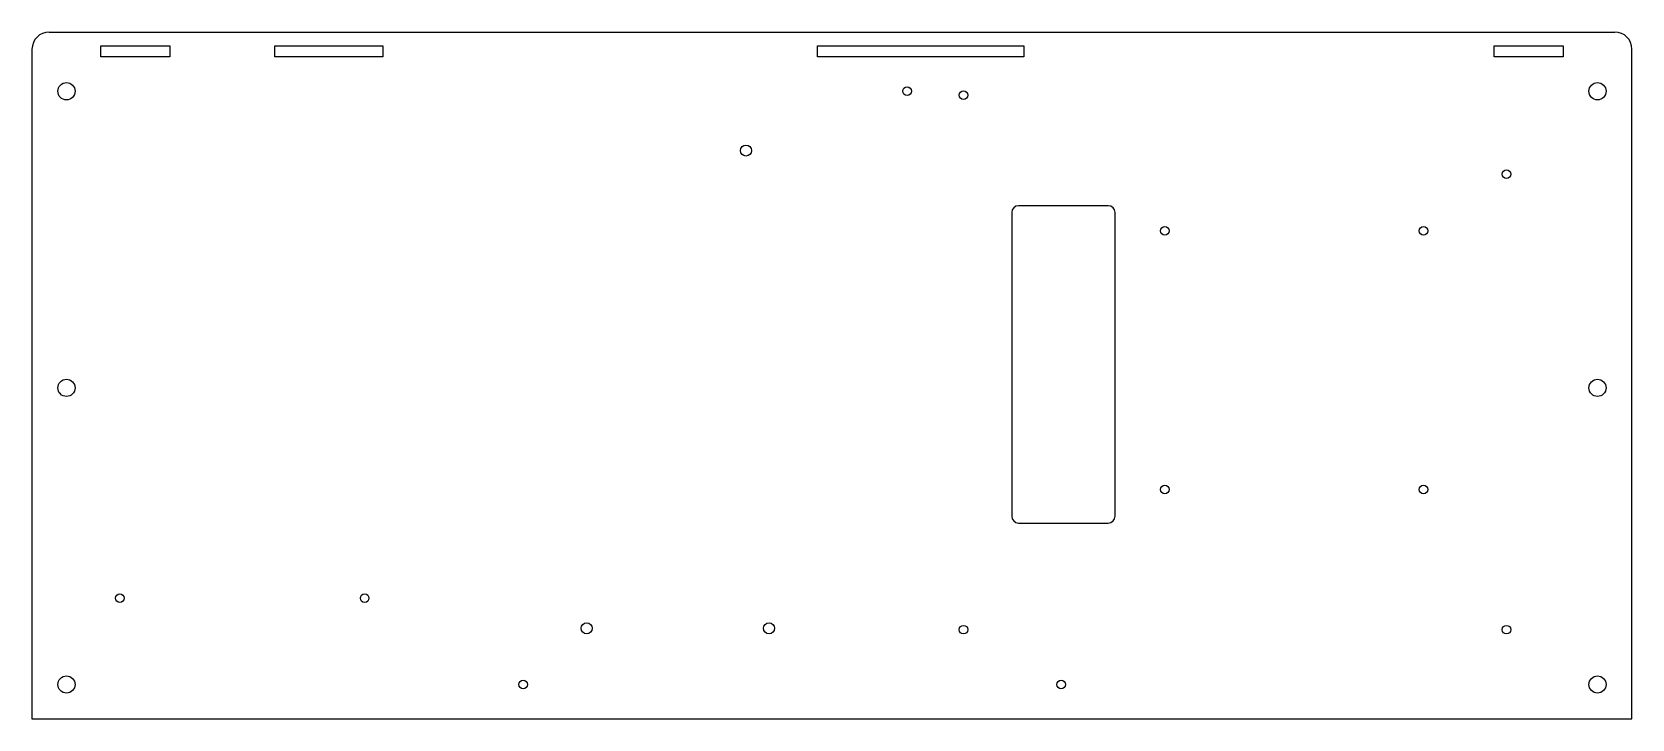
# Model space of a CAD drawing. Header units: millimetres. Extents: x 375 to 839, y 371 to 571.
import ezdxf

# ---------------------------------------------------------------- set-up
doc = ezdxf.new("R2010")
doc.units = ezdxf.units.MM

msp = doc.modelspace()

# ---------------------------------------------------------------- linework, layer by layer
at = {"color": 7, "linetype": 'Continuous', "lineweight": 25}
for p, q in [((379.89, 570.65), (833.77, 570.65)), ((394.89, 566.65), (414.89, 566.65)), ((394.89, 563.48), (394.89, 566.65)), ((414.89, 566.65), (414.89, 563.48)), ((445.34, 566.65), (476.59, 566.65)), ((445.34, 563.48), (445.34, 566.65)), ((476.59, 566.65), (476.59, 563.48)), ((602.59, 566.65), (662.46, 566.65)), ((602.59, 563.48), (602.59, 566.65)), ((662.46, 566.65), (662.46, 563.48)), ((798.77, 566.65), (818.77, 566.65)), ((798.77, 563.48), (798.77, 566.65)), ((818.77, 566.65), (818.77, 563.48)), ((374.89, 565.65), (374.89, 371.48)), ((414.89, 563.48), (394.89, 563.48)), ((476.59, 563.48), (445.34, 563.48)), ((662.46, 563.48), (602.59, 563.48)), ((818.77, 563.48), (798.77, 563.48)), ((838.77, 371.48), (838.77, 565.65)), ((686.94, 520.3), (660.94, 520.3)), ((658.94, 518.3), (658.94, 430.3)), ((688.94, 430.3), (688.94, 518.3)), ((660.94, 428.3), (686.94, 428.3)), ((374.89, 371.48), (838.77, 371.48))]:
    msp.add_line(p, q, dxfattribs=at)
for centre, radius in [((384.89, 553.48), 2.5), ((628.59, 553.48), 1.25), ((644.94, 552.32), 1.25), ((828.77, 553.48), 2.5), ((581.89, 536.28), 1.6), ((802.42, 529.46), 1.25), ((703.33, 513.03), 1.25), ((778.33, 513.03), 1.25), ((384.89, 467.48), 2.5), ((828.77, 467.48), 2.5), ((703.33, 438.03), 1.25), ((778.33, 438.03), 1.25), ((400.34, 406.48), 1.25), ((471.34, 406.48), 1.25), ((535.69, 397.78), 1.6), ((588.59, 397.78), 1.6), ((644.94, 397.38), 1.25), ((802.42, 397.38), 1.25), ((384.89, 381.48), 2.5), ((517.29, 381.48), 1.25), ((673.29, 381.48), 1.25), ((828.77, 381.48), 2.5)]:
    msp.add_circle(centre, radius, dxfattribs=at)
for centre, radius, start, end in [((379.89, 565.65), 5, 90, 180), ((833.77, 565.65), 5, 0, 90), ((660.94, 518.3), 2, 90, 180), ((686.94, 518.3), 2, 0, 90), ((660.94, 430.3), 2, 180, 270), ((686.94, 430.3), 2, 270, 0)]:
    msp.add_arc(centre, radius, start, end, dxfattribs=at)

doc.saveas('drawing.dxf')
